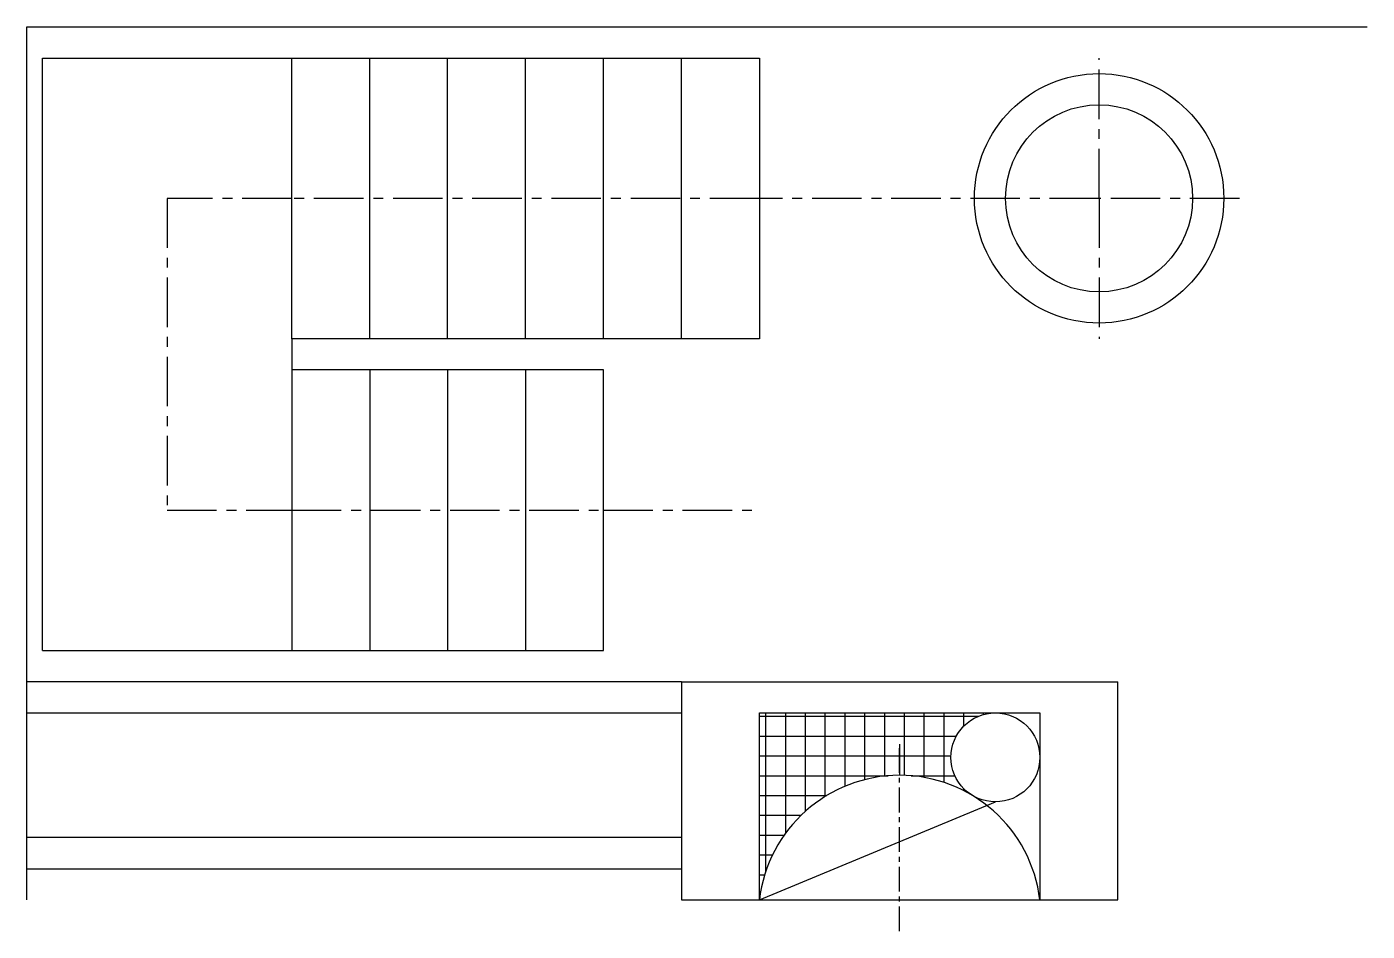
# Model space of a CAD drawing. Header units: millimetres. Extents: x 5.5 to 48.5, y 2 to 31.
import ezdxf

# ---------------------------------------------------------------- set-up
doc = ezdxf.new("R2010")
doc.units = ezdxf.units.MM
doc.linetypes.add('CENTER', pattern=[50.8, 31.75, -6.35, 6.35, -6.35])
for name, color, linetype in [('CHIMENEA', 4, 'Continuous'), ('EJES', 6, 'CENTER'), ('ESCALERA', 40, 'Continuous'), ('MACETEROS', 5, 'Continuous'), ('MUROS', 6, 'Continuous'), ('TRAMAS', 3, 'Continuous')]:
    doc.layers.add(name, color=color, linetype=linetype)

msp = doc.modelspace()

# ---------------------------------------------------------------- hatches: boundary and pattern name
at = {"layer": 'TRAMAS'}
h = msp.add_hatch(dxfattribs=at)
h.set_pattern_fill('ANSI37', color=256, scale=0.2, angle=45)
h.paths.add_polyline_path([(36.573, 9), (29, 9), (29, 3, -0.544751), (35.837, 6.351, -0.263043), (35.146, 7.573, -0.414214)])
edge = h.paths.add_edge_path(flags=17)
edge.add_line((29, 3), (29, 9))

# ---------------------------------------------------------------- linework, layer by layer
at = {"layer": 'CHIMENEA'}
for p, q in [((26.5, 10), (40.5, 10)), ((26.5, 10), (26.5, 3)), ((40.5, 3), (40.5, 10)), ((29, 3), (29, 9)), ((29, 9), (38, 9)), ((38, 9), (38, 3)), ((29, 3), (36.573, 6.146)), ((26.5, 3), (40.5, 3)), ((26.5, 3), (29, 3))]:
    msp.add_line(p, q, dxfattribs=at)
msp.add_circle((36.573, 7.573), 1.427, dxfattribs=at)
msp.add_arc((33.5, 2.469), 4.531, 6.7329, 173.2671, dxfattribs=at)
at = {"layer": 'EJES', "ltscale": 0.05}
for q in [(39.9, 30), (39.9, 21)]:
    msp.add_line((39.9, 25.5), q, dxfattribs=at)
at = {"layer": 'EJES', "ltscale": 0.025}
msp.add_line((33.5, 2), (33.5, 8), dxfattribs=at)
at = {"layer": 'EJES'}
msp.add_line((33.5, 8), (33.5, 7), dxfattribs=at)
at = {"layer": 'EJES', "ltscale": 0.05}
msp.add_lwpolyline([(44.4, 25.5), (39.9, 25.5), (29, 25.5), (14, 25.5), (10, 25.5), (10, 15.5), (14, 15.5), (24, 15.5), (29, 15.5)], dxfattribs=at)
at = {"layer": 'ESCALERA'}
for p, q in [((6, 11), (6, 30)), ((6, 30), (29, 30)), ((14, 21), (14, 30)), ((16.5, 21), (16.5, 30)), ((19, 21), (19, 30)), ((21.5, 21), (21.5, 30)), ((24, 21), (24, 30)), ((26.5, 21), (26.5, 30)), ((29, 30), (29, 21)), ((16.5, 21), (14, 21)), ((14, 21), (14, 20)), ((19, 21), (16.5, 21)), ((21.5, 21), (19, 21)), ((24, 21), (21.5, 21)), ((26.5, 21), (24, 21)), ((29, 21), (26.5, 21)), ((16.5, 20), (14, 20)), ((14, 20), (14, 11)), ((19, 20), (16.5, 20)), ((16.5, 20), (16.5, 11)), ((21.5, 20), (19, 20)), ((19, 20), (19, 11)), ((24, 20), (21.5, 20)), ((21.5, 20), (21.5, 11)), ((24, 11), (24, 20)), ((6, 11), (24, 11))]:
    msp.add_line(p, q, dxfattribs=at)
at = {"layer": 'MACETEROS'}
for p, q in [((26.5, 10), (5.5, 10)), ((5.5, 9), (26.5, 9)), ((26.5, 5), (5.5, 5)), ((5.5, 4), (26.5, 4))]:
    msp.add_line(p, q, dxfattribs=at)
for radius in [4, 3]:
    msp.add_circle((39.9, 25.5), radius, dxfattribs=at)
at = {"layer": 'MUROS'}
for p, q in [((5.5, 3), (5.5, 31)), ((5.5, 31), (48.5, 31))]:
    msp.add_line(p, q, dxfattribs=at)

doc.saveas('drawing.dxf')
